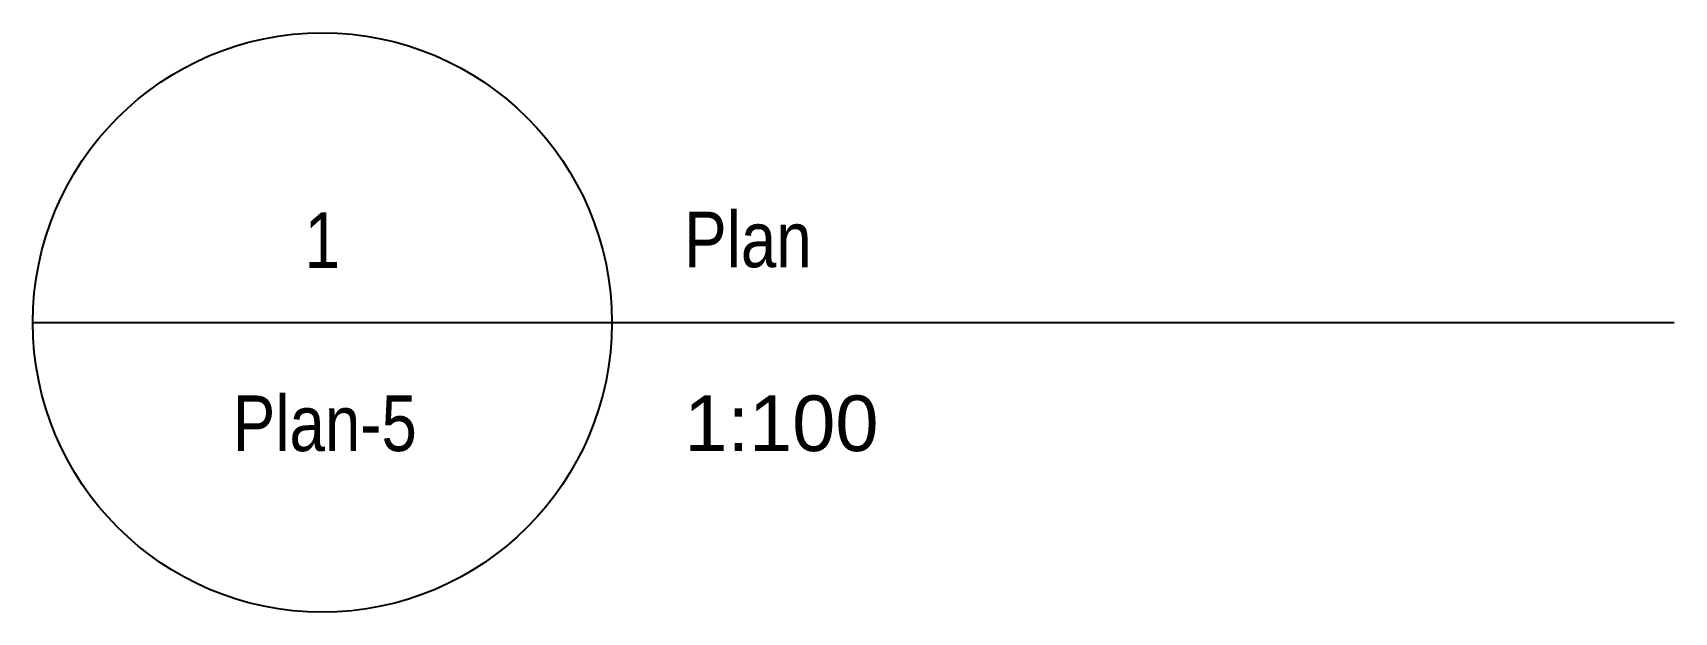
# Paper-space layout 'Plan-5 [Sheet]' of a CAD drawing. Header units: metres. Extents: x 84.88 to 93.88, y 25.75 to 28.92.
import ezdxf

# ---------------------------------------------------------------- set-up
doc = ezdxf.new("R2010")
doc.units = ezdxf.units.M
doc.header["$MEASUREMENT"] = 0
doc.styles.add('Style-Arial', font='arial.ttf')
doc.styles.add('Style-Arial Narrow', font='ARIALN.TTF')

# ---------------------------------------------------------------- blocks, each defined once
blk = doc.blocks.new('DrawingTitleBubble_17')
blk.add_line((-0.008006, 0), (0.007869, 0))
blk.add_circle((-0.000069, 0), 0.007938)
at = {"char_height": 0.001524, "style": 'Style-Arial Narrow'}
for s, insert, attachment_point in [('1', (-0.000069, 0.001492), 8), ('Plan-5', (0, -0.002), 2)]:
    blk.add_mtext(s, dxfattribs=dict(at, insert=insert, attachment_point=attachment_point))
blk = doc.blocks.new('TitleText_17')
at = {"char_height": 0.001524}
for s, insert, attachment_point, style in [('Plan', (0, 0.001492), 7, 'Style-Arial Narrow'), ('1:100', (0, -0.002), 1, 'Style-Arial')]:
    blk.add_mtext(s, dxfattribs=dict(at, insert=insert, attachment_point=attachment_point, style=style))
blk = doc.blocks.new('*U240')
blk.add_line((0, 0), (7.398424, 0))
at = {"xscale": 200, "yscale": 200, "zscale": 200}
for name, p in [('DrawingTitleBubble_17', (0, 0)), ('TitleText_17', (1.970575, 0))]:
    blk.add_blockref(name, p, dxfattribs=at)

psp = doc.layouts.new('Plan-5 [Sheet]')

# ---------------------------------------------------------------- block references
psp.add_blockref('*U240', (86.483466, 27.332626))

doc.saveas('drawing.dxf')
